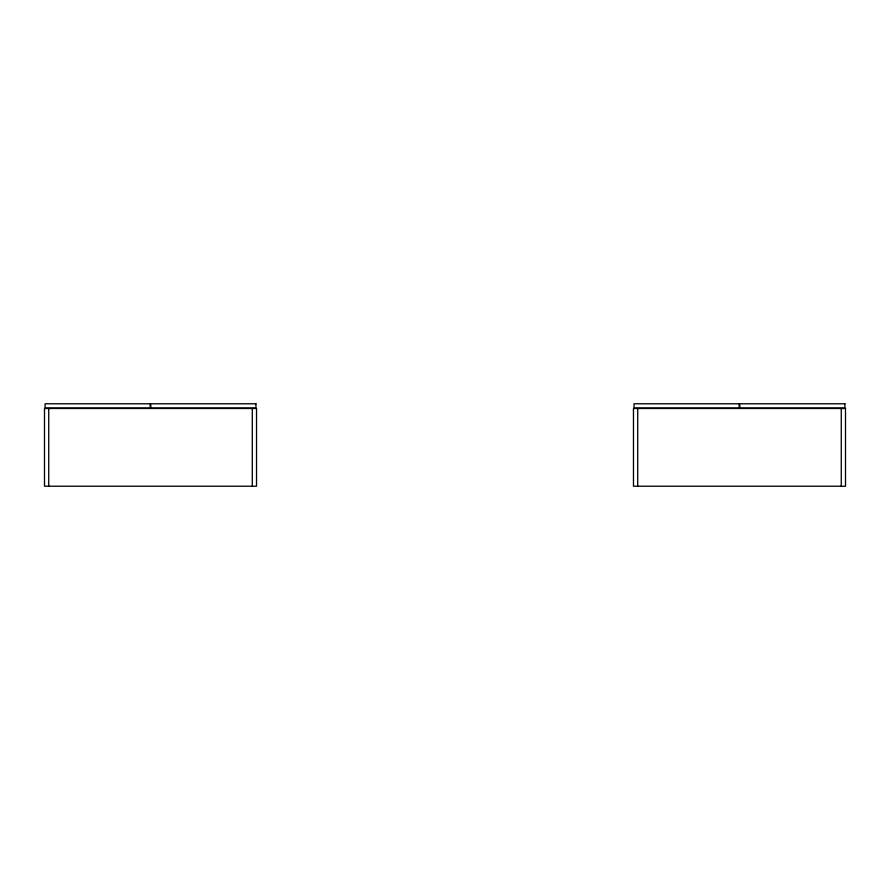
<?xml version="1.0" encoding="UTF-8"?>
<svg xmlns="http://www.w3.org/2000/svg" width="890" height="890" viewBox="0 0 890 890"><rect width="100%" height="100%" fill="white"/><g stroke="black" fill="none" stroke-linecap="round" stroke-linejoin="round"><path stroke-width="1.33" d="M841.261 408.488L841.261 486.229M637.707 408.488L637.707 486.229M252.293 408.488L252.293 486.229M48.739 408.488L48.739 486.229M150.221 403.771L45.09 403.771L45.09 408.009L150.221 408.009L150.221 403.771M255.942 403.771L150.811 403.771L150.811 408.009L255.942 408.009L255.942 403.771M739.19 403.771L634.058 403.771L634.058 408.009L739.19 408.009L739.19 403.771M844.91 403.771L739.779 403.771L739.779 408.009L844.91 408.009L844.91 403.771M256.531 408.488L44.5 408.488L44.5 486.229L256.531 486.229L256.531 408.488M845.5 408.488L633.469 408.488L633.469 486.229L845.5 486.229L845.5 408.488"/></g></svg>
